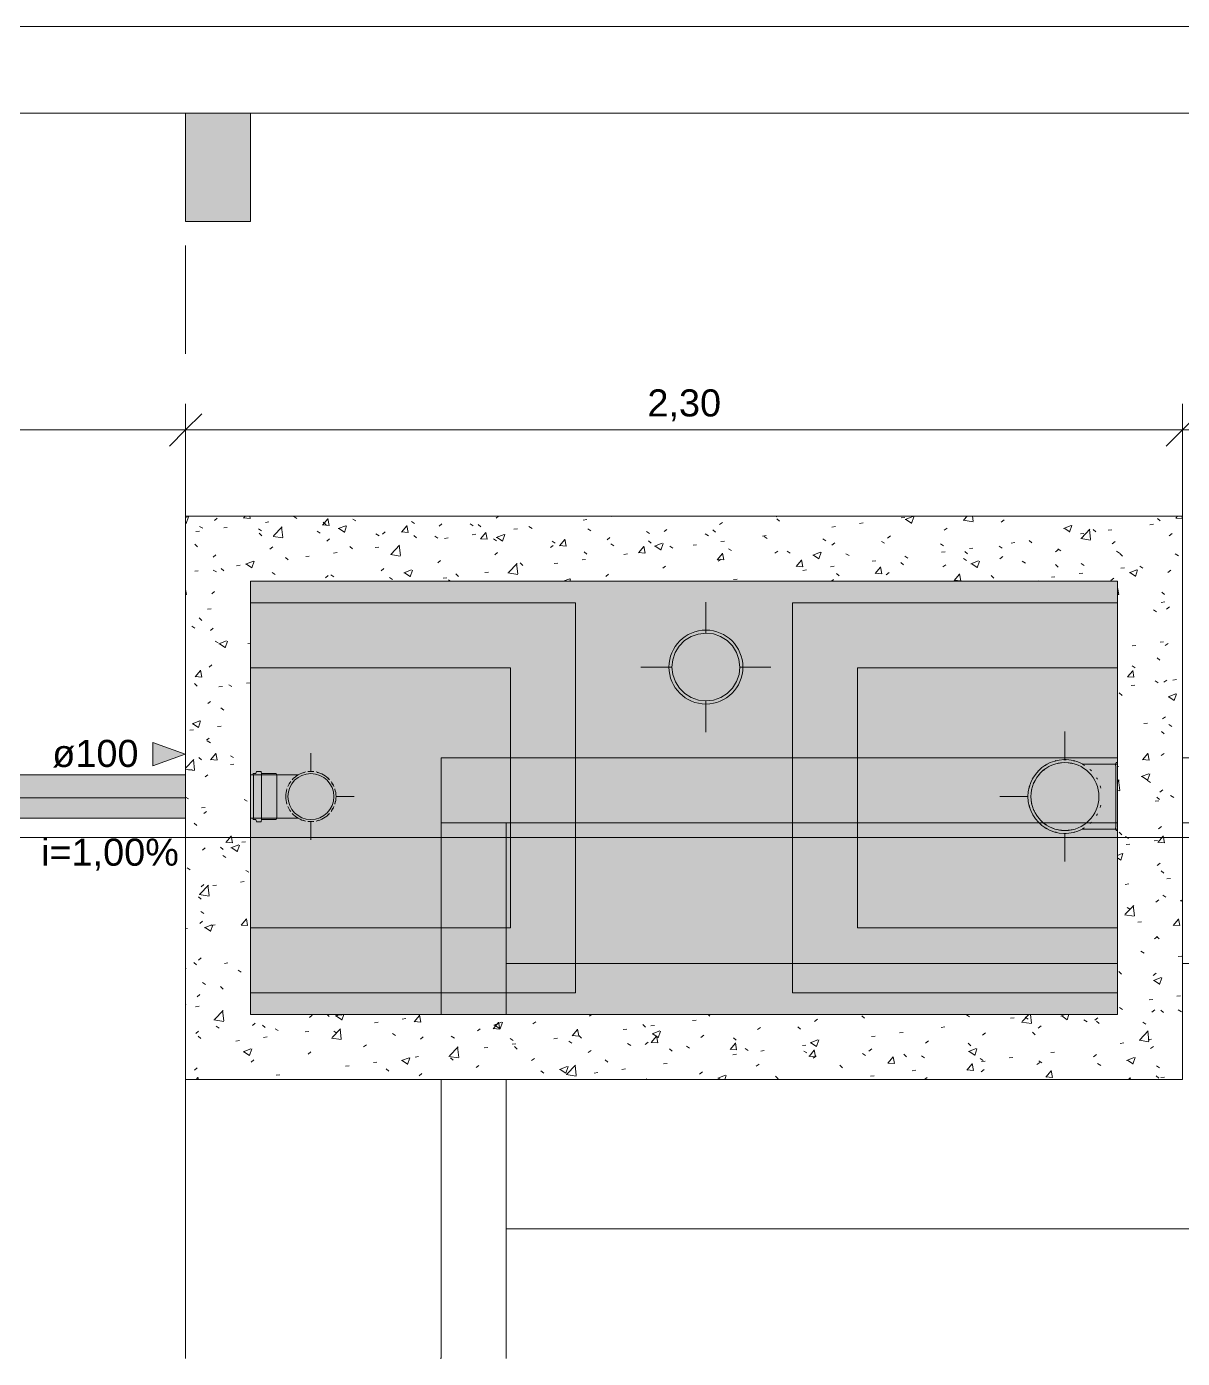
# Model space of a CAD drawing. Header units: metres. Extents: x 42.1 to 94.3, y -3.4 to 61.2.
# Drawn here: x 54.749 to 57.416, y 58.078 to 61.152 of the extents above; entities that cross this region are included whole.
import ezdxf

# ---------------------------------------------------------------- set-up
doc = ezdxf.new("R2010")
doc.units = ezdxf.units.M
doc.linetypes.add('IMPORT-DASHED2 _4_', pattern=[0.375, 0.25, -0.125])
for name, color, linetype, lineweight in [('A-ANNO-DIMS', 7, 'Continuous', 5), ('A-ANNO-DIMS-25', 7, 'Continuous', 5), ('A-DETL', 7, 'Continuous', 5), ('A-DETL-GENF', 7, 'Continuous', 5), ('A-WALL', 7, 'Continuous', 9), ('AL_MOBILIARIO', 7, 'Continuous', 5), ('ARQ-ELEV6', 7, 'Continuous', 5), ('ARQ-PAR', 7, 'Continuous', 5), ('ARQ-PROJ', 7, 'IMPORT-DASHED2 _4_', 5), ('G-ANNO-SYMB', 7, 'Continuous', 5), ('M-PIPE-PATT', 7, 'Continuous', 5), ('P-PIPE', 7, 'Continuous', 5), ('P-PIPE-CNTR', 7, 'Continuous', 5), ('P-PIPE-IDEN', 7, 'Continuous', 5)]:
    doc.layers.add(name, color=color, linetype=linetype, lineweight=lineweight)
doc.layers.add('A-FLOR', color=7, linetype='Continuous', lineweight=9, true_color=0x007f00)
doc.layers.add('ARQ_1100_BASE_TÉRREO_GARAGEM_dwg', color=7, linetype='Continuous', lineweight=5, true_color=0x767676)
doc.styles.add('Arial', font='arial.ttf', dxfattribs={"height": 0.0625})
doc.dimstyles.new('Diagonal_-_2_5_mm_Arial_-_Preto', dxfattribs={"dimscale": 0.3048, "dimtxt": 0.063766, "dimasz": 0.246063, "dimexe": 0.19685, "dimexo": 0.123031, "dimgap": 0.04101, "dimtad": 1, "dimrnd": 0.01, "dimzin": 0, "dimdsep": 46, "dimtxsty": 'Arial', "dimblk1": 'OBLIQUE', "dimblk2": 'OBLIQUE', "dimsah": 1, "dimcen": 0.09, "dimdle": 0.19685, "dimazin": 0, "dimtfac": 1, "dimtdec": 4, "dimtix": 1, "dimtmove": 0, "dimatfit": 3, "dimfxl": 1, "dimtvp": 1, "dimtolj": 1, "dimtzin": 0, "dimarcsym": 2})

# ---------------------------------------------------------------- blocks, each defined once
blk = doc.blocks.new('Cap - Serie Normal - Esgoto - MEP - Tigre - Standard-3964077-TÉRREO F_S 2')
at = {"layer": 'P-PIPE', "true_color": 0xe06060}
h = blk.add_hatch(color=13, dxfattribs=at)
h.paths.add_polyline_path([(56.3164, 59.5886), (56.3384, 59.5915), (56.359, 59.6), (56.3767, 59.6136), (56.3902, 59.6312), (56.3987, 59.6518), (56.4016, 59.6738), (56.3987, 59.6959), (56.3902, 59.7165), (56.376, 59.7346), (56.359, 59.7477), (56.3384, 59.7562), (56.3164, 59.7591), (56.2943, 59.7562), (56.2738, 59.7477), (56.2561, 59.7341), (56.2426, 59.7165), (56.234, 59.6959), (56.2311, 59.6738), (56.234, 59.6518), (56.2426, 59.6312), (56.2568, 59.613), (56.2747, 59.5996), (56.2946, 59.5915), (56.309, 59.5895)])
h.paths.add_polyline_path([(56.3164, 59.5956), (56.301, 59.5974), (56.2961, 59.5982), (56.2773, 59.6061), (56.2608, 59.6188), (56.2486, 59.6347), (56.2422, 59.6497), (56.2407, 59.6544), (56.239, 59.6666), (56.2381, 59.6738), (56.2405, 59.6924), (56.2408, 59.6941), (56.2439, 59.7022), (56.2486, 59.713), (56.2548, 59.7212), (56.2629, 59.7306), (56.2782, 59.742), (56.297, 59.7495), (56.3164, 59.7521), (56.3317, 59.7503), (56.3366, 59.7494), (56.3555, 59.7416), (56.372, 59.7288), (56.3841, 59.713), (56.3907, 59.6977), (56.3921, 59.6932), (56.3937, 59.6821), (56.3946, 59.6738), (56.3922, 59.6553), (56.392, 59.6536), (56.3888, 59.6455), (56.3841, 59.6347), (56.3779, 59.6264), (56.3713, 59.6182), (56.3545, 59.6057), (56.3358, 59.5981), (56.3168, 59.5956)])
for points in [[(56.3946, 59.6738), (56.3922, 59.6924), (56.392, 59.6941), (56.3899, 59.6996), (56.3841, 59.713), (56.3787, 59.7202), (56.3717, 59.7292), (56.3547, 59.742), (56.3451, 59.7462), (56.3366, 59.7494), (56.3281, 59.7509), (56.3164, 59.7521), (56.3113, 59.7517), (56.2946, 59.7488), (56.2858, 59.7453), (56.2809, 59.7431), (56.2769, 59.7413), (56.261, 59.7292), (56.2486, 59.713), (56.2424, 59.6986), (56.2408, 59.6941), (56.2396, 59.6866), (56.2381, 59.6738), (56.2414, 59.6738), (56.2428, 59.6885), (56.2471, 59.7025), (56.254, 59.7155), (56.2633, 59.7269), (56.2747, 59.7362), (56.2877, 59.7431), (56.3017, 59.7474), (56.3164, 59.7488), (56.331, 59.7474), (56.3451, 59.7431), (56.358, 59.7362), (56.3694, 59.7269), (56.3787, 59.7155), (56.3857, 59.7025), (56.3899, 59.6885), (56.3914, 59.6738), (56.3937, 59.6738)], [(56.3914, 59.6738), (56.3899, 59.6885), (56.3854, 59.7031), (56.3787, 59.7155), (56.3692, 59.727), (56.358, 59.7362), (56.3451, 59.7431), (56.3304, 59.7474), (56.3164, 59.7488), (56.3017, 59.7474), (56.2877, 59.7431), (56.2747, 59.7362), (56.2633, 59.7269), (56.254, 59.7155), (56.2471, 59.7025), (56.2428, 59.6885), (56.2414, 59.6738), (56.3692, 59.6738)], [(56.3164, 59.5956), (56.3215, 59.596), (56.3381, 59.5988), (56.3451, 59.6015), (56.3518, 59.6045), (56.3559, 59.6063), (56.3718, 59.6187), (56.3841, 59.6347), (56.3904, 59.6491), (56.392, 59.6536), (56.3932, 59.661), (56.3946, 59.6738), (56.3914, 59.6738), (56.3899, 59.6592), (56.3857, 59.6451), (56.3787, 59.6322), (56.3692, 59.6207), (56.358, 59.6115), (56.3451, 59.6045), (56.3304, 59.6002), (56.3164, 59.5988), (56.3017, 59.6003), (56.2877, 59.6045), (56.2747, 59.6115), (56.2633, 59.6208), (56.254, 59.6322), (56.2471, 59.6451), (56.2428, 59.6592), (56.2414, 59.6738), (56.2381, 59.6738), (56.2405, 59.6553), (56.2408, 59.6536), (56.2428, 59.648), (56.2486, 59.6347), (56.254, 59.6274), (56.261, 59.6185), (56.278, 59.6057), (56.2877, 59.6015), (56.2961, 59.5982), (56.3046, 59.5968)], [(56.3164, 59.5988), (56.331, 59.6003), (56.3451, 59.6045), (56.358, 59.6115), (56.3694, 59.6208), (56.3787, 59.6322), (56.3857, 59.6451), (56.3899, 59.6592), (56.3914, 59.6738), (56.2414, 59.6738), (56.2428, 59.6592), (56.2471, 59.6451), (56.254, 59.6322), (56.2633, 59.6208), (56.2747, 59.6115), (56.2877, 59.6045), (56.3017, 59.6003)]]:
    blk.add_hatch(color=13, dxfattribs=at).paths.add_polyline_path(points)
at = {"layer": 'P-PIPE', "flags": 128}
for points in [[(56.3946, 59.6738), (56.3927, 59.6913), (56.3869, 59.7078), (56.3775, 59.7227), (56.3651, 59.7351), (56.3502, 59.7444), (56.3336, 59.7502), (56.3161, 59.7521), (56.2987, 59.7501), (56.2822, 59.7442), (56.2673, 59.7348), (56.255, 59.7223), (56.2457, 59.7074), (56.24, 59.6908), (56.2381, 59.6738)], [(56.2381, 59.6738), (56.2401, 59.6564), (56.2459, 59.6398), (56.2553, 59.625), (56.2677, 59.6126), (56.2826, 59.6033), (56.2992, 59.5975), (56.3166, 59.5956), (56.3341, 59.5976), (56.3506, 59.6035), (56.3654, 59.6129), (56.3778, 59.6253), (56.3871, 59.6402), (56.3928, 59.6568), (56.3946, 59.6738)]]:
    blk.add_lwpolyline(points, dxfattribs=at)
at = {"layer": 'P-PIPE'}
for start, end in [(360, 180), (180, 360)]:
    blk.add_arc((56.3164, 59.6738), 0.0853, start, end, dxfattribs=at)
blk = doc.blocks.new('Luva Simples para Conexão - Serie Normal - Esgoto - MEP - Tigre - Standard-V15-TÉRREO F_S 2')
at = {"layer": 'P-PIPE', "true_color": 0xf5ebeb}
h = blk.add_hatch(color=7, dxfattribs=at)
h.paths.add_polyline_path([(55.3983, 59.3228), (55.3987, 59.3228), (55.3983, 59.3228)])
h.paths.add_polyline_path([(55.4109, 59.3228), (55.4113, 59.3228), (55.4109, 59.3228)])
h.paths.add_polyline_path([(55.444, 59.3398), (55.4449, 59.341), (55.4449, 59.341)])
h.paths.add_polyline_path([(55.453, 59.3542), (55.4532, 59.3546), (55.4531, 59.3543)])
h.paths.add_polyline_path([(55.4549, 59.3913), (55.4546, 59.3922), (55.4546, 59.3921)])
h.paths.add_polyline_path([(55.4469, 59.4064), (55.4454, 59.4085), (55.446, 59.4077)])
h.paths.add_polyline_path([(55.4157, 59.4266), (55.4155, 59.4267), (55.414, 59.4268)])
at = {"layer": 'P-PIPE'}
for radius, start, end in [(0.0574, 104.4824, 107.5764), (0.0575, 87.4635, 92.5401), (0.0575, 72.4132, 75.5224), (0.0575, 44.4808, 47.5799), (0.0574, 27.4623, 32.5389), (0.0574, 12.4166, 15.5208), (0.0574, 327.4611, 332.5377), (0.0574, 344.4792, 347.5834), (0.0575, 252.4236, 255.5176), (0.0574, 267.4599, 272.5365), (0.0575, 284.4776, 287.5868), (0.0574, 312.4201, 315.5192)]:
    blk.add_arc((55.4048, 59.375), radius, start, end, dxfattribs=at)
blk = doc.blocks.new('Luva Simples para Conexão - Serie Normal - Esgoto - MEP - Tigre - Standard-3963417-TÉRREO F_S 2')
at = {"layer": 'P-PIPE', "true_color": 0xf5ebeb}
h = blk.add_hatch(color=7, dxfattribs=at)
h.paths.add_polyline_path([(57.0596, 59.375), (57.0598, 59.375), (57.0613, 59.3907), (57.0656, 59.4058), (57.0726, 59.4199), (57.0821, 59.4324), (57.0945, 59.4434), (57.1073, 59.4513), (57.1218, 59.4568), (57.1373, 59.4597), (57.153, 59.4596), (57.1684, 59.4567), (57.1839, 59.4504), (57.1827, 59.4514), (57.1681, 59.457), (57.1527, 59.4599), (57.1356, 59.4597), (57.1209, 59.4568), (57.1064, 59.4511), (57.0932, 59.4428), (57.0817, 59.4323), (57.0723, 59.4198), (57.0651, 59.4051), (57.061, 59.3904), (57.0598, 59.3777)])
h.paths.add_polyline_path([(57.0663, 59.375), (57.0687, 59.3933), (57.0678, 59.3903), (57.0664, 59.3756)])
h.paths.add_polyline_path([(57.0703, 59.3985), (57.0713, 59.4009), (57.0728, 59.4054), (57.0723, 59.405)])
h.paths.add_polyline_path([(57.0781, 59.4159), (57.0873, 59.4281), (57.0795, 59.4186)])
h.paths.add_polyline_path([(57.0893, 59.4305), (57.1039, 59.4418), (57.1008, 59.44), (57.0895, 59.4307)])
h.paths.add_polyline_path([(57.1087, 59.4443), (57.1118, 59.4457), (57.1156, 59.4476), (57.1146, 59.4475), (57.1111, 59.4456)])
h.paths.add_polyline_path([(57.1631, 59.4511), (57.1598, 59.4521), (57.1601, 59.4518), (57.1616, 59.4513)])
h.paths.add_polyline_path([(57.1266, 59.4511), (57.137, 59.4528), (57.1293, 59.452)])
h = blk.add_hatch(color=7, dxfattribs=at)
h.paths.add_polyline_path([(57.1527, 59.2902), (57.1688, 59.2933), (57.1841, 59.2995), (57.1825, 59.2989), (57.1679, 59.2932), (57.1524, 59.2904), (57.1367, 59.2905), (57.1212, 59.2934), (57.1057, 59.2997), (57.0933, 59.3075), (57.0817, 59.3181), (57.0723, 59.3308), (57.0654, 59.345), (57.0612, 59.3599), (57.0614, 59.3581), (57.0656, 59.3438), (57.0726, 59.3299), (57.082, 59.3174), (57.0939, 59.3067), (57.1073, 59.2985), (57.1216, 59.293), (57.1384, 59.2902), (57.1527, 59.2902)])
h.paths.add_polyline_path([(57.1448, 59.2965), (57.1604, 59.2981), (57.1601, 59.2983), (57.1448, 59.2965)])
h.paths.add_polyline_path([(57.1448, 59.2965), (57.1266, 59.2989), (57.1298, 59.298), (57.1446, 59.2966)])
h.paths.add_polyline_path([(57.1213, 59.3005), (57.1182, 59.3017), (57.1148, 59.3028), (57.1151, 59.3024), (57.1188, 59.3013)])
h.paths.add_polyline_path([(57.1039, 59.3083), (57.0936, 59.316), (57.1015, 59.3096)])
h.paths.add_polyline_path([(57.0893, 59.3195), (57.0781, 59.3342), (57.0799, 59.331), (57.0892, 59.3196)])
h.paths.add_polyline_path([(57.0755, 59.339), (57.0742, 59.342), (57.0723, 59.3459), (57.0726, 59.3445), (57.0743, 59.3413)])
h.paths.add_polyline_path([(57.0687, 59.3568), (57.0666, 59.3725), (57.068, 59.3592)])
at = {"layer": 'P-PIPE'}
for radius, start, end in [(0.0853, 61.8492, 180), (0.0782, 122.6046, 129.4402), (0.0853, 118.6481, 122.1805), (0.0783, 109.3441, 115.6525), (0.0853, 103.6067, 105.3642), (0.0783, 95.5536, 102.3923), (0.0853, 88.1228, 91.8788), (0.0782, 77.6052, 84.4415), (0.0853, 74.6384, 76.3871), (0.0853, 149.2904, 151.9641), (0.0783, 154.3435, 160.6519), (0.0782, 140.5523, 147.3917), (0.0853, 132.8267, 136.0451), (0.0852, 162.9331, 166.6365), (0.0783, 167.604, 174.4487), (0.0853, 180, 298.1508), (0.0852, 193.3635, 197.0669), (0.0783, 185.5513, 192.396), (0.0782, 199.3481, 205.6565), (0.0852, 208.0359, 210.7096), (0.0782, 212.6083, 219.4477), (0.0852, 223.9549, 227.1733), (0.0782, 230.5598, 237.3954), (0.0852, 237.8195, 241.3519), (0.0782, 244.3475, 250.6559), (0.0852, 254.6358, 256.3933), (0.0782, 257.6077, 264.4464), (0.0852, 268.1212, 271.8772), (0.0783, 275.5585, 282.3948), (0.0852, 283.6129, 285.3616)]:
    blk.add_arc((57.1448, 59.375), radius, start, end, dxfattribs=at)
blk = doc.blocks.new('ARQ_1100_BASE_TÉRREO_GARAGEM_dwg_cam_p-4197734-TÉRREO F_S 2')
at = {"layer": 'AL_MOBILIARIO', "color": 253, "true_color": 0xaaaaaa}
for p, q in [((13.104, -24.8088), (13.104, -25.9011)), ((13.104, -24.9803), (14.5169, -24.9803)), ((13.4748, -25.9011), (13.4748, -24.9803)), ((14.1751, -27.6853), (14.1751, -24.9803)), ((13.104, -26.0726), (13.104, -27.8567)), ((13.4748, -27.6853), (13.4748, -26.0726)), ((13.6098, -27.6853), (13.104, -27.6853)), ((14.5169, -27.6853), (13.7813, -27.6853)), ((13.7813, -27.8567), (14.5169, -27.8567))]:
    blk.add_line(p, q, dxfattribs=at)
at = {"layer": 'AL_MOBILIARIO', "color": 253, "true_color": 0xaaaaaa, "flags": 128}
for points in [[(14.5169, -24.8088), (12.9326, -24.8088), (12.9326, -25.9011)], [(12.9326, -26.0726), (12.9326, -27.8567), (13.6098, -27.8567)]]:
    blk.add_lwpolyline(points, dxfattribs=at)
at = {"layer": 'AL_MOBILIARIO', "color": 253, "true_color": 0xaaaaaa}
for centre, start, end in [((14.774, -24.8895), 162.2772, 162.6165), ((14.774, -27.776), 197.3835, 197.7228)]:
    blk.add_arc(centre, 0.27, start, end, dxfattribs=at)
blk = doc.blocks.new('ARQ_1100_BASE_TÉRREO_GARAGEM_dwg-4178582-TÉRREO F_S 2')
at = {"lineweight": 5, "true_color": 0xe2e2e2}
blk.add_hatch(color=254, dxfattribs=at).paths.add_polyline_path([(55.2658, 60.7018), (55.2658, 60.9518), (55.1158, 60.9518), (55.1158, 60.7018)])
at = {"layer": 'ARQ-ELEV6', "color": 253, "true_color": 0xaaaaaa}
blk.add_line((55.1158, 58.0784), (55.1158, 58.7218), dxfattribs=at)
at = {"layer": 'ARQ-PAR', "color": 253, "true_color": 0xaaaaaa}
blk.add_line((54.368, 59.3718), (55.1158, 59.3718), dxfattribs=at)
at = {"layer": 'ARQ-PAR', "color": 253, "true_color": 0xaaaaaa, "flags": 128}
for points in [[(52.9158, 59.3718), (52.9158, 61.1518), (61.9946, 61.1518)], [(53.1158, 58.0784), (53.1158, 60.9518), (61.9946, 60.9518)]]:
    blk.add_lwpolyline(points, dxfattribs=at)
blk.add_lwpolyline([(55.1158, 60.9518), (55.2658, 60.9518), (55.2658, 60.7018), (55.1158, 60.7018)], close=True, dxfattribs=at)
at = {"layer": 'ARQ-PROJ', "color": 253, "true_color": 0xaaaaaa}
for p, q in [((55.1158, 60.9518), (61.9946, 60.9518)), ((55.1158, 60.0218), (55.1158, 60.9518)), ((55.1158, 58.0784), (55.1158, 58.7218))]:
    blk.add_line(p, q, dxfattribs=at)
at = {"xscale": 0.8746343466423241, "yscale": 0.8746343466423241, "zscale": 0.8746343466423241, "rotation": 270}
blk.add_blockref('ARQ_1100_BASE_TÉRREO_GARAGEM_dwg_cam_p-4197734-TÉRREO F_S 2', (80.0698, 70.7754), dxfattribs=at)
blk = doc.blocks.new('Anotacao_Tuboseta - Fluxo 1-2612753-TÉRREO F_S 2')
at = {"layer": 'P-PIPE-IDEN'}
blk.add_hatch(color=256, dxfattribs=at).paths.add_polyline_path([(0, -0.00108), (0, 0.00108), (0.00297, 0)])
for p, q in [((0.00297, 0), (0, 0.00108)), ((0, 0.00108), (0, -0.00108)), ((0, -0.00108), (0.00297, 0))]:
    blk.add_line(p, q, dxfattribs=at)
blk = doc.blocks.new('DIMBLOCK2-TÉRREO F_S 2')
at = {"layer": 'A-ANNO-DIMS-25'}
for p, q in [((55.1158, 60.2211), (55.1158, 60.2811)), ((53.0558, 60.2211), (55.1158, 60.2211)), ((53.1158, 60.2211), (53.1158, 60.2366)), ((53.1158, 60.2211), (53.1158, 60.1611)), ((55.1158, 60.2211), (55.1158, 60.0593))]:
    blk.add_line(p, q, dxfattribs=at)
at = {"layer": 'A-ANNO-DIMS-25', "lineweight": 20}
for p, q in [((53.1158, 60.2211), (53.1533, 60.2586)), ((55.1158, 60.2211), (55.1533, 60.2586)), ((53.1158, 60.2211), (53.0783, 60.1836)), ((55.1158, 60.2211), (55.0783, 60.1836))]:
    blk.add_line(p, q, dxfattribs=at)
at = {"layer": 'A-ANNO-DIMS-25', "color": 0, "insert": (54.0314, 60.3147), "char_height": 0.0625, "width": 0.202482, "attachment_point": 1, "line_spacing_factor": 0.941778, "style": 'Arial'}
blk.add_mtext('2,00', dxfattribs=at)
blk = doc.blocks.new('_Oblique')
at = {"color": 0, "linetype": 'ByBlock', "lineweight": -2}
blk.add_line((-0.5, -0.5), (0.5, 0.5), dxfattribs=at)
blk = doc.blocks.new('DIMBLOCK3-TÉRREO F_S 2')
at = {"layer": 'A-ANNO-DIMS-25'}
for p, q in [((55.1158, 60.2211), (55.1158, 60.2811)), ((57.4158, 60.2211), (57.4158, 60.2811)), ((55.1158, 60.2211), (57.4158, 60.2211)), ((55.1158, 60.2211), (55.1158, 60.0593)), ((57.4158, 60.2211), (57.4158, 59.8593))]:
    blk.add_line(p, q, dxfattribs=at)
at = {"layer": 'A-ANNO-DIMS-25', "lineweight": 20}
for p, q in [((55.1158, 60.2211), (55.1533, 60.2586)), ((57.4158, 60.2211), (57.4533, 60.2586)), ((55.1158, 60.2211), (55.0783, 60.1836)), ((57.4158, 60.2211), (57.3783, 60.1836))]:
    blk.add_line(p, q, dxfattribs=at)
at = {"layer": 'A-ANNO-DIMS-25', "color": 0, "insert": (56.1814, 60.3147), "char_height": 0.0625, "width": 0.202482, "attachment_point": 1, "line_spacing_factor": 0.941778, "style": 'Arial'}
blk.add_mtext('2,30', dxfattribs=at)
blk = doc.blocks.new('DIMBLOCK4-TÉRREO F_S 2')
at = {"layer": 'A-ANNO-DIMS-25'}
for p, q in [((57.4158, 60.2211), (57.4158, 60.2811)), ((60.4158, 60.2211), (60.4158, 60.2811)), ((57.4158, 60.2211), (60.4158, 60.2211)), ((57.4158, 60.2211), (57.4158, 59.8593)), ((60.4158, 60.2211), (60.4158, 59.4125))]:
    blk.add_line(p, q, dxfattribs=at)
at = {"layer": 'A-ANNO-DIMS-25', "lineweight": 20}
for p, q in [((57.4158, 60.2211), (57.4533, 60.2586)), ((60.4158, 60.2211), (60.4533, 60.2586)), ((57.4158, 60.2211), (57.3783, 60.1836)), ((60.4158, 60.2211), (60.3783, 60.1836))]:
    blk.add_line(p, q, dxfattribs=at)
at = {"layer": 'A-ANNO-DIMS-25', "color": 0, "insert": (58.8314, 60.3147), "char_height": 0.0625, "width": 0.202482, "attachment_point": 1, "line_spacing_factor": 0.941778, "style": 'Arial'}
blk.add_mtext('3,00', dxfattribs=at)

msp = doc.modelspace()

# ---------------------------------------------------------------- hatches: boundary and pattern name
at = {"layer": 'A-DETL-GENF', "true_color": 0xc0c0c0}
h = msp.add_hatch(dxfattribs=at)
h.set_pattern_fill('FP_3', color=9, style=0, pattern_type=2)
h.set_pattern_definition([(50, (0, 0), (0.18218954, -0.01593795), [0.01905, -0.20955]), (355, (0, 0), (-0.03524225, 0.1910586), [0.01524, -0.16764]), (100.451, (0.01518, -0.00133), (0.14694196, 0.17511964), [0.01619, -0.17809]), (46.184, (0, 0.0508), (0.2710768, -0.04204544), [0.02858, -0.31433]), (96.636, (0.0226, 0.0473), (0.2374069, 0.24743276), [0.02429, -0.26714]), (351.184, (0, 0.0508), (0.2374061, 0.2474279), [0.02286, -0.25146]), (21, (0.0254, 0.0381), (0.1516197, -0.10226689), [0.01905, -0.20955]), (326, (0.0254, 0.0381), (0.06180348, 0.1841894), [0.01524, -0.16764]), (71.451, (0.03803, 0.02958), (0.213418, 0.0819242), [0.01619, -0.17809]), (37.5, (0, 0), (0.003086367, 0.084551054), [0.00838, -0.15723, 0.00838, -0.1618, -0.16828]), (37.5, (0, 0), (0.003086367, 0.084551054), [-0.33579, 0.00838, -0.15989]), (7.5, (0, 0), (0.06681573, 0.10017824), [0.00838, -0.08865, 0.00838, -0.15342, -0.06414]), (7.5, (0, 0), (0.06681573, 0.10017824), [-0.25883, 0.00838, -0.05575]), (327.5, (-0.05664, 0), (0.135586577, -0.005727607), [0.00838, -0.05512, 0.00838, -0.18974, -0.26289]), (327.5, (-0.05664, 0), (0.135586577, -0.005727607), [-0.26162, 0.00838, -0.25451]), (317.5, (-0.08204, 0), (0.14812526, 0.02542873), [0.00838, -0.07417, 0.00838, -0.12319, -0.18669]), (317.5, (-0.08204, 0), (0.14812526, 0.02542873), [-0.21412, 0.00838, -0.17831])])
h.paths.add_polyline_path([(57.4158, 58.7218), (57.4158, 60.0218), (55.1158, 60.0218), (55.1158, 58.7218), (57.0288, 58.7218)])
h.paths.add_polyline_path([(55.2658, 58.8718), (55.2658, 59.8718), (57.2658, 59.8718), (57.2658, 58.8718), (55.7873, 58.8718)])
at = {"layer": 'A-FLOR', "true_color": 0x464646}
h = msp.add_hatch(color=49, dxfattribs=at)
h.paths.add_polyline_path([(56.5158, 58.8718), (57.2658, 58.8718), (57.2658, 58.9218), (56.5158, 58.9218), (56.5158, 59.8218), (57.2658, 59.8218), (57.2658, 59.8718), (55.2658, 59.8718), (55.2658, 59.8218), (56.0158, 59.8218), (56.0158, 58.9218), (55.2658, 58.9218), (55.2658, 58.8718), (56.4658, 58.8718)])
h.paths.add_polyline_path([(56.3164, 59.5886), (56.2943, 59.5915), (56.2738, 59.6), (56.2561, 59.6136), (56.2426, 59.6312), (56.234, 59.6518), (56.2311, 59.6738), (56.234, 59.6959), (56.2428, 59.7168), (56.2568, 59.7346), (56.2738, 59.7477), (56.2943, 59.7562), (56.3164, 59.7591), (56.3384, 59.7562), (56.359, 59.7477), (56.3767, 59.7341), (56.3902, 59.7165), (56.3987, 59.6959), (56.4016, 59.6738), (56.3987, 59.6518), (56.3902, 59.6312), (56.376, 59.613), (56.358, 59.5996), (56.3384, 59.5915), (56.3251, 59.5897)])
h = msp.add_hatch(color=49, dxfattribs=at)
h.paths.add_polyline_path([(56.0158, 58.9218), (56.0158, 59.8218), (55.2658, 59.8218), (55.2658, 59.425), (55.2717, 59.425), (55.272, 59.428), (55.2778, 59.4273), (55.2795, 59.4322), (55.2903, 59.433), (55.2906, 59.428), (55.3249, 59.427), (55.3264, 59.425), (55.3758, 59.4253), (55.3947, 59.4322), (55.4151, 59.4321), (55.4343, 59.4248), (55.4494, 59.412), (55.4593, 59.3947), (55.4627, 59.3744), (55.4593, 59.3552), (55.4488, 59.3374), (55.4335, 59.3247), (55.4148, 59.3179), (55.3947, 59.3179), (55.3755, 59.325), (55.326, 59.3249), (55.3248, 59.3228), (55.2906, 59.322), (55.2903, 59.317), (55.2792, 59.3179), (55.2778, 59.3228), (55.2719, 59.322), (55.2716, 59.325), (55.2658, 59.325), (55.2658, 58.9218), (55.7873, 58.9218)])
h.paths.add_polyline_path([(55.3956, 59.3228), (55.3974, 59.323), (55.3947, 59.3232), (55.3956, 59.3228)])
h.paths.add_polyline_path([(55.4113, 59.3228), (55.414, 59.3228), (55.4143, 59.3232), (55.4113, 59.3228)])
h.paths.add_polyline_path([(55.4441, 59.3399), (55.4454, 59.341), (55.4454, 59.3416), (55.4449, 59.3409)])
h.paths.add_polyline_path([(55.4532, 59.3546), (55.4546, 59.3572), (55.4546, 59.3578), (55.4535, 59.3552)])
h.paths.add_polyline_path([(55.4549, 59.3916), (55.4542, 59.3938), (55.4538, 59.3942), (55.4548, 59.3918)])
h.paths.add_polyline_path([(55.4467, 59.4068), (55.4453, 59.4091), (55.4449, 59.4091), (55.446, 59.4077)])
h.paths.add_polyline_path([(55.4155, 59.4267), (55.4134, 59.4272), (55.4129, 59.427), (55.4149, 59.4268)])
h.paths.add_polyline_path([(55.394, 59.4267), (55.3983, 59.4272), (55.3956, 59.4272), (55.3947, 59.4269)])
h = msp.add_hatch(color=49, dxfattribs=at)
h.paths.add_polyline_path([(57.2658, 58.9218), (57.2658, 59.2969), (57.2629, 59.2972), (57.2613, 59.3), (57.1849, 59.3), (57.1827, 59.2987), (57.1681, 59.293), (57.1527, 59.2902), (57.1356, 59.2904), (57.1202, 59.2935), (57.1056, 59.2995), (57.0924, 59.3079), (57.0817, 59.3178), (57.0716, 59.3316), (57.0651, 59.345), (57.061, 59.3598), (57.0596, 59.375), (57.0614, 59.392), (57.0656, 59.4063), (57.0726, 59.4202), (57.0821, 59.4327), (57.0939, 59.4433), (57.1073, 59.4515), (57.1228, 59.4573), (57.137, 59.4599), (57.154, 59.4597), (57.1694, 59.4565), (57.1839, 59.4507), (57.1849, 59.45), (57.2616, 59.45), (57.2633, 59.4532), (57.2658, 59.4532), (57.2658, 59.8218), (56.5158, 59.8218), (56.5158, 58.9218), (57.0288, 58.9218)])
h.paths.add_polyline_path([(57.1524, 59.2975), (57.1601, 59.2983), (57.1601, 59.2985), (57.1527, 59.2976)])
h.paths.add_polyline_path([(57.119, 59.3015), (57.1118, 59.3044), (57.1156, 59.3025), (57.1182, 59.3017)])
h.paths.add_polyline_path([(57.0746, 59.3413), (57.0713, 59.3492), (57.073, 59.3442), (57.0742, 59.342)])
h.paths.add_polyline_path([(57.0713, 59.4009), (57.074, 59.4077), (57.0723, 59.4042)])
h.paths.add_polyline_path([(57.1111, 59.4453), (57.119, 59.4486), (57.1148, 59.4473), (57.1118, 59.4457)])
h.paths.add_polyline_path([(57.1616, 59.4513), (57.1601, 59.4518), (57.1607, 59.4514)])
at = {"layer": 'A-WALL', "true_color": 0x7f7f7f}
for points in [[(55.8658, 59.6718), (55.8658, 59.8218), (55.2658, 59.8218), (55.2658, 59.6718), (55.7873, 59.6718)], [(56.0158, 58.9218), (56.0158, 59.8218), (55.8658, 59.8218), (55.8658, 58.9218)], [(57.2658, 59.6718), (57.2658, 59.8218), (56.5158, 59.8218), (56.5158, 59.6718), (57.0658, 59.6718)], [(56.6658, 58.9218), (56.6658, 59.6718), (56.5158, 59.6718), (56.5158, 58.9218)], [(55.8658, 58.9218), (55.8658, 59.0718), (55.2658, 59.0718), (55.2658, 58.9218), (55.7873, 58.9218)], [(57.2658, 58.9218), (57.2658, 59.0718), (56.6658, 59.0718), (56.6658, 58.9218), (57.0288, 58.9218)]]:
    msp.add_hatch(color=8, dxfattribs=at).paths.add_polyline_path(points)
at = {"layer": 'M-PIPE-PATT', "true_color": 0x713800}
for points in [[(57.1448, 59.3), (57.1642, 59.3026), (57.1823, 59.3101), (57.1979, 59.322), (57.2098, 59.3375), (57.2173, 59.3556), (57.2198, 59.375), (57.2173, 59.3944), (57.2098, 59.4125), (57.1979, 59.4281), (57.1823, 59.44), (57.1642, 59.4475), (57.1448, 59.45), (57.1254, 59.4475), (57.1073, 59.44), (57.0918, 59.4281), (57.0799, 59.4125), (57.0724, 59.3944), (57.0698, 59.375), (57.0724, 59.3556), (57.0799, 59.3375), (57.0918, 59.322), (57.1073, 59.3101), (57.1254, 59.3026)], [(55.4048, 59.325), (55.4177, 59.3267), (55.4298, 59.3317), (55.4401, 59.3397), (55.4481, 59.35), (55.4531, 59.3621), (55.4548, 59.375), (55.4531, 59.388), (55.4481, 59.4), (55.4401, 59.4104), (55.4298, 59.4183), (55.4177, 59.4233), (55.4048, 59.425), (55.3918, 59.4233), (55.3798, 59.4183), (55.3694, 59.4104), (55.3615, 59.4), (55.3565, 59.388), (55.3548, 59.375), (55.3565, 59.3621), (55.3615, 59.35), (55.3694, 59.3397), (55.3798, 59.3317), (55.3918, 59.3267), (55.3993, 59.3258)]]:
    msp.add_hatch(color=36, dxfattribs=at).paths.add_polyline_path(points)
at = {"layer": 'P-PIPE', "true_color": 0xe06060}
for points in [[(57.0663, 59.375), (57.0678, 59.3904), (57.0689, 59.3944), (57.069, 59.3954), (57.0703, 59.3985), (57.0724, 59.4052), (57.0761, 59.4125), (57.0768, 59.4143), (57.0781, 59.4159), (57.0799, 59.419), (57.0893, 59.4305), (57.1012, 59.4403), (57.1039, 59.4418), (57.1064, 59.4433), (57.1111, 59.4456), (57.1148, 59.4476), (57.1225, 59.45), (57.1254, 59.451), (57.1266, 59.4511), (57.1295, 59.452), (57.1452, 59.4535), (57.1601, 59.452), (57.1642, 59.451), (57.1651, 59.4509), (57.1683, 59.4496), (57.175, 59.4475), (57.1823, 59.4437), (57.1841, 59.443), (57.1857, 59.4418), (57.1888, 59.44), (57.2003, 59.4305), (57.2101, 59.4186), (57.2116, 59.4159), (57.2128, 59.4143), (57.2154, 59.4087), (57.2174, 59.4051), (57.2198, 59.3973), (57.2208, 59.3944), (57.2209, 59.3933), (57.2218, 59.3903), (57.2233, 59.375), (57.2298, 59.375), (57.2284, 59.3906), (57.2241, 59.4057), (57.2171, 59.4198), (57.2076, 59.4323), (57.1958, 59.443), (57.1827, 59.4511), (57.1681, 59.4568), (57.1527, 59.4597), (57.137, 59.4597), (57.1216, 59.4568), (57.1064, 59.4508), (57.0936, 59.4429), (57.082, 59.4323), (57.0724, 59.4194), (57.0656, 59.4057), (57.0613, 59.3907), (57.0598, 59.375)], [(57.1448, 59.3), (57.1448, 59.3), (57.1245, 59.303), (57.1073, 59.3101), (57.0918, 59.322), (57.0796, 59.3383), (57.0723, 59.3563), (57.0698, 59.3751), (57.0728, 59.3954), (57.0799, 59.4126), (57.0918, 59.4281), (57.1081, 59.4403), (57.126, 59.4476), (57.1245, 59.4471), (57.1073, 59.44), (57.0918, 59.4281), (57.0796, 59.4118), (57.0723, 59.3938), (57.0698, 59.375), (57.0726, 59.3552), (57.0799, 59.3375), (57.0918, 59.322), (57.1081, 59.3098), (57.126, 59.3025), (57.1295, 59.3021)], [(57.1448, 59.3), (57.1448, 59.3), (57.1245, 59.303), (57.1073, 59.3101), (57.0918, 59.322), (57.0796, 59.3383), (57.0723, 59.3563), (57.0698, 59.375), (57.0728, 59.3954), (57.0799, 59.4125), (57.0918, 59.4281), (57.1081, 59.4403), (57.126, 59.4476), (57.1245, 59.4471), (57.1073, 59.44), (57.0918, 59.4281), (57.0796, 59.4118), (57.0723, 59.3938), (57.0698, 59.375), (57.0728, 59.3547), (57.0799, 59.3375), (57.0918, 59.322), (57.1081, 59.3098), (57.126, 59.3025), (57.1418, 59.3004)], [(57.2623, 59.375), (57.2639, 59.375), (57.2636, 59.4377), (57.2631, 59.4532), (57.263, 59.4532), (57.2616, 59.4499), (57.2619, 59.4423), (57.2621, 59.4279), (57.2623, 59.3907)], [(57.2639, 59.375), (57.2658, 59.375), (57.2658, 59.4532), (57.2631, 59.4532), (57.2634, 59.4453), (57.2638, 59.4077), (57.2639, 59.3895)], [(55.2719, 59.322), (55.2721, 59.3291), (55.2724, 59.3655), (55.2722, 59.4139), (55.2719, 59.428), (55.2719, 59.425), (55.2721, 59.4183), (55.2724, 59.3841), (55.2722, 59.3376), (55.2719, 59.325), (55.2717, 59.325), (55.2718, 59.3232)], [(55.2784, 59.375), (55.2781, 59.4219), (55.278, 59.4272), (55.2719, 59.428), (55.2721, 59.4209), (55.2724, 59.3841), (55.2724, 59.375), (55.2784, 59.375)], [(55.2799, 59.375), (55.2795, 59.4287), (55.2792, 59.4322), (55.278, 59.4272), (55.2783, 59.4077), (55.2784, 59.375)], [(55.2799, 59.375), (55.2909, 59.375), (55.2906, 59.4253), (55.2903, 59.433), (55.2794, 59.4322), (55.2798, 59.4123), (55.2799, 59.3949)], [(55.3218, 59.375), (55.3252, 59.375), (55.3249, 59.4241), (55.3248, 59.4272), (55.2906, 59.428), (55.2908, 59.4077), (55.2909, 59.375)], [(55.3266, 59.375), (55.3266, 59.375), (55.3263, 59.4209), (55.3261, 59.425), (55.3248, 59.4272), (55.3251, 59.4077), (55.3252, 59.375)], [(55.3518, 59.375), (55.3536, 59.3888), (55.3548, 59.392), (55.355, 59.3932), (55.3565, 59.3958), (55.3589, 59.4015), (55.3633, 59.4077), (55.3642, 59.4091), (55.3657, 59.4104), (55.3673, 59.4125), (55.3783, 59.4209), (55.3918, 59.4263), (55.3938, 59.4266), (55.3956, 59.4272), (55.3993, 59.4273), (55.4048, 59.428), (55.4109, 59.4272), (55.414, 59.4272), (55.4157, 59.4266), (55.4185, 59.4262), (55.4313, 59.4209), (55.4423, 59.4125), (55.444, 59.4103), (55.4454, 59.4091), (55.4481, 59.4049), (55.4507, 59.4015), (55.4531, 59.3958), (55.4546, 59.3932), (55.4549, 59.3913), (55.456, 59.3888), (55.4578, 59.375), (55.4628, 59.375), (55.4593, 59.3949), (55.449, 59.4125), (55.4338, 59.4253), (55.4148, 59.4322), (55.3947, 59.4322), (55.3758, 59.4253), (55.3603, 59.4123), (55.3503, 59.3949), (55.3468, 59.375)], [(55.2719, 59.322), (55.278, 59.3228), (55.2783, 59.341), (55.2784, 59.375), (55.2724, 59.375), (55.2721, 59.3291), (55.2719, 59.3228)], [(55.2792, 59.3179), (55.2794, 59.3179), (55.2798, 59.3378), (55.2799, 59.375), (55.2784, 59.375), (55.2781, 59.3282), (55.2782, 59.3214), (55.2792, 59.3179)], [(55.2903, 59.317), (55.2906, 59.3232), (55.2907, 59.334), (55.2909, 59.375), (55.2799, 59.375), (55.2795, 59.3214), (55.2794, 59.3179)], [(55.2906, 59.322), (55.3248, 59.3228), (55.3251, 59.341), (55.3252, 59.375), (55.2909, 59.375), (55.2906, 59.3232)], [(55.3248, 59.3228), (55.3262, 59.3255), (55.3264, 59.3317), (55.3266, 59.366), (55.3266, 59.375), (55.3252, 59.375), (55.3248, 59.3255), (55.3248, 59.3232)], [(55.4148, 59.3179), (55.4338, 59.3248), (55.4492, 59.3378), (55.4593, 59.3552), (55.4628, 59.375), (55.4578, 59.375), (55.456, 59.3613), (55.4548, 59.358), (55.4546, 59.3569), (55.4528, 59.3537), (55.4507, 59.3485), (55.4469, 59.3436), (55.4454, 59.341), (55.444, 59.3398), (55.4423, 59.3376), (55.4313, 59.3291), (55.4177, 59.3237), (55.4151, 59.3232), (55.414, 59.3228), (55.4109, 59.3228), (55.4048, 59.322), (55.3987, 59.3228), (55.3956, 59.3228), (55.3938, 59.3235), (55.3911, 59.3238), (55.3783, 59.3291), (55.3673, 59.3376), (55.3656, 59.3398), (55.3642, 59.341), (55.3615, 59.3452), (55.3589, 59.3485), (55.3565, 59.3543), (55.355, 59.3569), (55.3547, 59.3587), (55.3535, 59.3621), (55.3518, 59.375), (55.3468, 59.375), (55.3503, 59.3552), (55.3606, 59.3376), (55.3758, 59.3248), (55.3947, 59.3179), (55.4048, 59.3179)], [(57.137, 59.2904), (57.1527, 59.2904), (57.1681, 59.2933), (57.1839, 59.2997), (57.1961, 59.3072), (57.2076, 59.3178), (57.2173, 59.3307), (57.2241, 59.3443), (57.2284, 59.3594), (57.2298, 59.375), (57.2233, 59.375), (57.2218, 59.3597), (57.2209, 59.3568), (57.2207, 59.3547), (57.2193, 59.3516), (57.2173, 59.3448), (57.2135, 59.3375), (57.2128, 59.3358), (57.2116, 59.3342), (57.2101, 59.3314), (57.2003, 59.3195), (57.1884, 59.3098), (57.1857, 59.3083), (57.1839, 59.307), (57.1785, 59.3045), (57.1749, 59.3025), (57.1671, 59.3), (57.1642, 59.2991), (57.1631, 59.2989), (57.1601, 59.298), (57.1448, 59.2965), (57.1295, 59.298), (57.1254, 59.2991), (57.1245, 59.2992), (57.1213, 59.3005), (57.1146, 59.3026), (57.1064, 59.3067), (57.1056, 59.3071), (57.1039, 59.3083), (57.1012, 59.3098), (57.0893, 59.3195), (57.0796, 59.3314), (57.0781, 59.3342), (57.0768, 59.3358), (57.0743, 59.3413), (57.0723, 59.345), (57.0698, 59.3527), (57.069, 59.3547), (57.0687, 59.3568), (57.0678, 59.3597), (57.0663, 59.375), (57.0598, 59.375), (57.0613, 59.3594), (57.0656, 59.3443), (57.0726, 59.3303), (57.082, 59.3178), (57.0945, 59.3067), (57.1073, 59.2988), (57.1216, 59.2933), (57.1254, 59.2926)], [(57.2631, 59.2969), (57.2635, 59.3078), (57.2638, 59.3337), (57.2639, 59.375), (57.2623, 59.375), (57.262, 59.314), (57.2618, 59.2995), (57.263, 59.2969)], [(57.2658, 59.2969), (57.2658, 59.375), (57.2639, 59.375), (57.2636, 59.3124), (57.2631, 59.2969)]]:
    msp.add_hatch(color=13, dxfattribs=at).paths.add_polyline_path(points)
h = msp.add_hatch(color=13, dxfattribs=at)
h.paths.add_polyline_path([(57.2173, 59.3556), (57.2098, 59.3375), (57.1979, 59.322), (57.1823, 59.3101), (57.1642, 59.3026), (57.1448, 59.3), (57.1254, 59.3026), (57.1073, 59.3101), (57.0918, 59.322), (57.0799, 59.3375), (57.0724, 59.3556), (57.0698, 59.3751), (57.0724, 59.3945), (57.0799, 59.4125), (57.0918, 59.4281), (57.1073, 59.44), (57.1254, 59.4475), (57.1452, 59.45), (57.1643, 59.4475), (57.1824, 59.44), (57.1979, 59.428), (57.2098, 59.4125), (57.2173, 59.3944), (57.2198, 59.375), (57.2173, 59.3556)])
h.paths.add_polyline_path([(57.1448, 59.2965), (57.1651, 59.2992), (57.1841, 59.3071), (57.2003, 59.3195), (57.2128, 59.3358), (57.2207, 59.3547), (57.2233, 59.375), (57.2207, 59.3954), (57.2128, 59.4143), (57.2003, 59.4305), (57.1839, 59.4431), (57.1651, 59.4509), (57.1448, 59.4535), (57.1245, 59.4509), (57.1056, 59.443), (57.0893, 59.4305), (57.0768, 59.4143), (57.069, 59.3954), (57.0663, 59.375), (57.069, 59.3547), (57.0768, 59.3358), (57.0893, 59.3195), (57.1064, 59.3067), (57.1245, 59.2992), (57.1384, 59.2974)])
h = msp.add_hatch(color=13, dxfattribs=at)
h.paths.add_polyline_path([(57.2615, 59.375), (57.2623, 59.375), (57.262, 59.4377), (57.2615, 59.45), (57.1848, 59.4499), (57.1961, 59.4429), (57.2076, 59.4323), (57.2174, 59.4193), (57.2243, 59.4051), (57.2284, 59.3903), (57.2298, 59.375), (57.2429, 59.375)])
h.paths.add_polyline_path([(57.2233, 59.375), (57.2216, 59.391), (57.2209, 59.3933), (57.2227, 59.3795)])
h.paths.add_polyline_path([(57.2193, 59.3985), (57.217, 59.4057), (57.2141, 59.4111), (57.2174, 59.4033)])
h.paths.add_polyline_path([(57.2116, 59.4159), (57.2098, 59.419), (57.2047, 59.4249), (57.2106, 59.4172)])
h.paths.add_polyline_path([(57.2003, 59.4306), (57.1884, 59.4403), (57.1857, 59.4418), (57.1981, 59.4323)])
h.paths.add_polyline_path([(57.1809, 59.4443), (57.1749, 59.4476), (57.1697, 59.449), (57.1752, 59.4467)])
at = {"layer": 'P-PIPE', "true_color": 0x713800}
h = msp.add_hatch(color=36, dxfattribs=at)
h.paths.add_polyline_path([(54.5609, 59.375), (55.1158, 59.375), (55.1158, 59.425), (54.5604, 59.425), (54.5606, 59.4183), (54.5609, 59.388)])
h.paths.add_polyline_path([(55.2724, 59.375), (55.2724, 59.375), (55.2721, 59.4209), (55.2719, 59.425), (55.2658, 59.425), (55.2658, 59.375)])
at = {"layer": 'P-PIPE', "true_color": 0xe06060}
h = msp.add_hatch(color=13, dxfattribs=at)
h.paths.add_polyline_path([(55.3468, 59.375), (55.3504, 59.395), (55.3606, 59.4125), (55.3755, 59.425), (55.3261, 59.425), (55.3264, 59.4183), (55.3266, 59.3783), (55.3266, 59.375), (55.3385, 59.375)])
h.paths.add_polyline_path([(55.3547, 59.3913), (55.3554, 59.394), (55.3549, 59.3928), (55.3548, 59.392)])
h.paths.add_polyline_path([(55.3626, 59.4064), (55.3656, 59.4103), (55.3642, 59.4091), (55.363, 59.407)])
h = msp.add_hatch(color=13, dxfattribs=at)
h.paths.add_polyline_path([(55.4048, 59.322), (55.4185, 59.3238), (55.4313, 59.3291), (55.4423, 59.3376), (55.4507, 59.3485), (55.4561, 59.3621), (55.4578, 59.375), (55.456, 59.3888), (55.4507, 59.4015), (55.4423, 59.4125), (55.4313, 59.4209), (55.4177, 59.4263), (55.4048, 59.428), (55.3911, 59.4262), (55.3783, 59.4209), (55.3673, 59.4125), (55.3589, 59.4015), (55.3535, 59.388), (55.3518, 59.375), (55.3536, 59.3613), (55.3589, 59.3485), (55.3673, 59.3376), (55.3783, 59.3291), (55.3911, 59.3238), (55.3956, 59.3232)])
h.paths.add_polyline_path([(55.4048, 59.325), (55.3918, 59.3267), (55.3798, 59.3317), (55.3694, 59.3397), (55.3615, 59.35), (55.3565, 59.3621), (55.3548, 59.375), (55.3565, 59.388), (55.3615, 59.4), (55.3694, 59.4104), (55.3798, 59.4183), (55.3918, 59.4233), (55.4048, 59.425), (55.4177, 59.4233), (55.4298, 59.4183), (55.4401, 59.4104), (55.4481, 59.4), (55.4531, 59.388), (55.4548, 59.375), (55.4531, 59.3621), (55.4481, 59.35), (55.4401, 59.3397), (55.4298, 59.3317), (55.4177, 59.3267)])
at = {"layer": 'P-PIPE', "true_color": 0x713800}
h = msp.add_hatch(color=36, dxfattribs=at)
h.paths.add_polyline_path([(55.1158, 59.325), (55.1158, 59.375), (54.5609, 59.375), (54.5606, 59.3317), (54.5604, 59.325), (54.8562, 59.325)])
h.paths.add_polyline_path([(55.2658, 59.325), (55.2719, 59.325), (55.2721, 59.3317), (55.2724, 59.366), (55.2724, 59.375), (55.2658, 59.375), (55.2658, 59.3266)])
at = {"layer": 'P-PIPE', "true_color": 0xe06060}
h = msp.add_hatch(color=13, dxfattribs=at)
h.paths.add_polyline_path([(55.3565, 59.325), (55.3755, 59.325), (55.3603, 59.3378), (55.3503, 59.3552), (55.3468, 59.375), (55.3266, 59.375), (55.3263, 59.3291), (55.3263, 59.325)])
h.paths.add_polyline_path([(55.3656, 59.3398), (55.3636, 59.342), (55.3642, 59.341)])
h.paths.add_polyline_path([(55.3565, 59.3542), (55.3548, 59.358), (55.3553, 59.3563), (55.3565, 59.3543)])
h = msp.add_hatch(color=13, dxfattribs=at)
h.paths.add_polyline_path([(57.1852, 59.3), (57.2616, 59.3), (57.2618, 59.3048), (57.2621, 59.3232), (57.2623, 59.375), (57.2298, 59.375), (57.2281, 59.3585), (57.2236, 59.3434), (57.2171, 59.3303), (57.2076, 59.3178), (57.1952, 59.3067), (57.1845, 59.3)])
h.paths.add_polyline_path([(57.1683, 59.3005), (57.175, 59.3026), (57.1809, 59.3057), (57.1689, 59.3008)])
h.paths.add_polyline_path([(57.1857, 59.3083), (57.1888, 59.3101), (57.1933, 59.3142), (57.1876, 59.3098)])
h.paths.add_polyline_path([(57.2003, 59.3195), (57.2003, 59.3195), (57.2103, 59.3318), (57.2106, 59.3328), (57.2003, 59.3195)])
h.paths.add_polyline_path([(57.2141, 59.339), (57.2176, 59.3459), (57.2193, 59.3516), (57.2155, 59.3424)])
h.paths.add_polyline_path([(57.2209, 59.3568), (57.2219, 59.3607), (57.2227, 59.3706), (57.2212, 59.3591)])

# ---------------------------------------------------------------- linework, layer by layer
at = {"layer": 'A-DETL'}
for p, q in [((57.4158, 60.0218), (55.1158, 60.0218)), ((55.1158, 60.0218), (55.1158, 58.7218)), ((57.4158, 58.7218), (57.4158, 60.0218)), ((55.2658, 58.8718), (55.2658, 59.8718)), ((55.2658, 59.8718), (57.2658, 59.8718)), ((57.2658, 59.8718), (57.2658, 58.8718)), ((57.2658, 58.8718), (55.2658, 58.8718)), ((55.1158, 58.7218), (57.4158, 58.7218))]:
    msp.add_line(p, q, dxfattribs=at)
at = {"layer": 'A-FLOR', "color": 9, "true_color": 0xaad4aa}
msp.add_line((55.2658, 58.9218), (56.0158, 58.9218), dxfattribs=at)
at = {"layer": 'A-WALL', "color": 253, "true_color": 0xaaaaaa}
for p, q in [((55.2658, 59.8218), (56.0158, 59.8218)), ((56.0158, 59.8218), (56.0158, 58.9218)), ((56.5158, 58.9218), (56.5158, 59.8218)), ((56.5158, 59.8218), (57.2658, 59.8218)), ((55.8658, 59.6718), (55.2658, 59.6718)), ((55.8658, 59.0718), (55.8658, 59.6718)), ((56.6658, 59.6718), (56.6658, 59.0718)), ((57.2658, 59.6718), (56.6658, 59.6718)), ((55.2658, 59.0718), (55.8658, 59.0718)), ((56.6658, 59.0718), (57.2658, 59.0718)), ((57.2658, 58.9218), (56.5158, 58.9218))]:
    msp.add_line(p, q, dxfattribs=at)
at = {"layer": 'G-ANNO-SYMB'}
msp.add_line((52.6282, 59.2802), (61.9059, 59.2802), dxfattribs=at)
at = {"layer": 'P-PIPE'}
for p, q in [((57.2616, 59.45), (57.1845, 59.45)), ((57.2631, 59.4535), (57.2616, 59.45)), ((57.2658, 59.4535), (57.2631, 59.4535)), ((57.2658, 59.45), (57.2631, 59.45)), ((55.1158, 59.425), (54.5604, 59.425)), ((55.3247, 59.425), (55.2658, 59.425)), ((55.2779, 59.428), (55.2719, 59.428)), ((55.2793, 59.433), (55.2779, 59.428)), ((55.2903, 59.433), (55.2793, 59.433)), ((55.3247, 59.428), (55.2903, 59.428)), ((55.3261, 59.425), (55.3247, 59.428)), ((55.3755, 59.425), (55.3261, 59.425)), ((54.5604, 59.325), (55.1158, 59.325)), ((55.2658, 59.325), (55.3247, 59.325)), ((55.2719, 59.322), (55.2779, 59.322)), ((55.2779, 59.3221), (55.2793, 59.3171)), ((55.2793, 59.317), (55.2903, 59.317)), ((55.2903, 59.322), (55.3247, 59.322)), ((55.3247, 59.322), (55.3261, 59.325)), ((55.3261, 59.325), (55.3755, 59.325)), ((57.1845, 59.3), (57.2616, 59.3)), ((57.2616, 59.3001), (57.2631, 59.2966)), ((57.2631, 59.3), (57.2658, 59.3)), ((57.2631, 59.2965), (57.2658, 59.2965))]:
    msp.add_line(p, q, dxfattribs=at)
for centre, radius, start, end in [((57.1448, 59.375), 0.0785, 0, 180), ((57.1448, 59.375), 0.085, 118.6461, 122.1801), ((57.1448, 59.375), 0.085, 103.6127, 105.3617), ((57.1448, 59.375), 0.085, 88.1213, 91.8773), ((57.1448, 59.375), 0.085, 74.6359, 76.393), ((57.1448, 59.375), 0.085, 57.8195, 61.352), ((55.4048, 59.375), 0.058, 143.3193, 156.6966), ((55.4048, 59.375), 0.053, 0, 180), ((55.4048, 59.375), 0.058, 101.9808, 138.0284), ((55.4048, 59.375), 0.058, 83.3161, 96.6934), ((55.4048, 59.375), 0.058, 41.9785, 78.0261), ((55.4048, 59.375), 0.058, 23.3129, 36.6903), ((57.1448, 59.375), 0.085, 149.288, 151.9665), ((57.1448, 59.375), 0.085, 132.8273, 136.0428), ((57.1448, 59.375), 0.085, 43.9551, 47.1733), ((57.1448, 59.375), 0.085, 28.0358, 30.7097), ((55.4048, 59.375), 0.058, 161.9839, 180), ((55.4048, 59.375), 0.058, 0, 18.0238), ((57.1448, 59.375), 0.085, 162.932, 166.6346), ((57.1448, 59.375), 0.085, 13.3636, 17.067), ((55.4048, 59.375), 0.058, 180, 198.0161), ((55.4048, 59.375), 0.058, 203.3034, 216.6807), ((55.4048, 59.375), 0.053, 180, 0), ((55.4048, 59.375), 0.058, 323.3097, 336.6871), ((55.4048, 59.375), 0.058, 341.9762, 0), ((57.1448, 59.375), 0.085, 193.3654, 197.068), ((57.1448, 59.375), 0.0785, 180, 0), ((57.1448, 59.375), 0.085, 342.933, 346.6364), ((55.4048, 59.375), 0.058, 221.9716, 258.0192), ((55.4048, 59.375), 0.058, 263.3066, 276.6839), ((55.4048, 59.375), 0.058, 281.9739, 318.0215), ((57.1448, 59.375), 0.085, 208.0335, 210.712), ((57.1448, 59.375), 0.085, 329.2903, 331.9642), ((57.1448, 59.375), 0.085, 223.9572, 227.1727), ((57.1448, 59.375), 0.085, 237.8199, 241.3539), ((57.1448, 59.375), 0.085, 254.6383, 256.3873), ((57.1448, 59.375), 0.085, 268.1227, 271.8787), ((57.1448, 59.375), 0.085, 283.607, 285.3641), ((57.1448, 59.375), 0.085, 298.648, 302.1805), ((57.1448, 59.375), 0.085, 312.8267, 316.0449)]:
    msp.add_arc(centre, radius, start, end, dxfattribs=at)
for centre, major_axis, ratio, start_param, end_param in [((57.2616, 59.375), (0, 0.075), 0.010289, 4.712389, 6.283185), ((55.2719, 59.375), (0, 0.053), 0.01, 4.712389, 6.604026), ((55.2719, 59.375), (0, 0.05), 0.01, 5.759587, 6.283185), ((55.2903, 59.375), (0, 0.058), 0.01, 4.712389, 6.283185), ((55.3261, 59.375), (0, 0.05), 0.01, 4.712389, 6.283185), ((55.2719, 59.375), (0, 0.053), 0.01, 2.820752, 4.712389), ((55.2903, 59.375), (0, 0.058), 0.01, 3.141593, 4.712389), ((55.3261, 59.375), (0, 0.05), 0.01, 3.141593, 4.712389), ((57.2616, 59.375), (0, 0.075), 0.010289, 3.141593, 4.712389), ((55.2719, 59.375), (0, 0.05), 0.01, 3.141593, 3.665191)]:
    msp.add_ellipse(centre, major_axis=major_axis, ratio=ratio, start_param=start_param, end_param=end_param, dxfattribs=at)
at = {"layer": 'P-PIPE-CNTR'}
for p, q in [((56.3164, 59.7521), (56.3164, 59.8238)), ((56.1664, 59.6738), (56.2381, 59.6738)), ((56.3946, 59.6738), (56.4664, 59.6738)), ((56.3164, 59.5238), (56.3164, 59.5956)), ((57.1448, 59.4599), (57.1448, 59.525)), ((55.4048, 59.4322), (55.4048, 59.475)), ((55.4628, 59.375), (55.5048, 59.375)), ((56.9948, 59.375), (57.0596, 59.375)), ((55.4048, 59.275), (55.4048, 59.3179)), ((57.1448, 59.225), (57.1448, 59.2902))]:
    msp.add_line(p, q, dxfattribs=at)

# ---------------------------------------------------------------- block references
at = {"layer": 'ARQ_1100_BASE_TÉRREO_GARAGEM_dwg', "color": 253, "true_color": 0xaaaaaa}
msp.add_blockref('ARQ_1100_BASE_TÉRREO_GARAGEM_dwg-4178582-TÉRREO F_S 2', (0, 0), dxfattribs=at)
at = {"layer": 'P-PIPE'}
for name in ['Cap - Serie Normal - Esgoto - MEP - Tigre - Standard-3964077-TÉRREO F_S 2', 'Luva Simples para Conexão - Serie Normal - Esgoto - MEP - Tigre - Standard-3963417-TÉRREO F_S 2', 'Luva Simples para Conexão - Serie Normal - Esgoto - MEP - Tigre - Standard-V15-TÉRREO F_S 2']:
    msp.add_blockref(name, (0, 0), dxfattribs=at)
at = {"layer": 'P-PIPE-IDEN', "xscale": 24.99999999999999, "yscale": 24.99999999999999, "zscale": 24.99999999999999}
msp.add_blockref('Anotacao_Tuboseta - Fluxo 1-2612753-TÉRREO F_S 2', (55.0401, 59.4731), dxfattribs=at)

# ---------------------------------------------------------------- texts
at = {"layer": 'P-PIPE-IDEN', "char_height": 0.0625, "attachment_point": 1, "style": 'Arial'}
for s, insert, width in [('ø100', (54.808, 59.5058), 0.238502), ('i=1,00%', (54.7822, 59.2779), 0.382806)]:
    msp.add_mtext(s, dxfattribs=dict(at, insert=insert, width=width))

# ---------------------------------------------------------------- dimensions: what is measured, and where the dimension line sits
at = {"layer": 'A-ANNO-DIMS'}
for base, p1, p2, override, picture, middle in [((55.1158, 60.2211), (53.1158, 60.2741), (55.1158, 60.0218), {"dimpost": '<>', "dimfxl": 2.015849}, 'DIMBLOCK2-TÉRREO F_S 2', (54.1158, 60.2655)), ((57.4158, 60.2211), (55.1158, 60.0218), (57.4158, 59.8218), {"dimpost": '<>', "dimfxl": 2.308679}, 'DIMBLOCK3-TÉRREO F_S 2', (56.2658, 60.2655)), ((60.4158, 60.2211), (57.4158, 59.8218), (60.4158, 59.375), {"dimpost": '<>', "dimfxl": 3.033088}, 'DIMBLOCK4-TÉRREO F_S 2', (58.9158, 60.2655))]:
    dim = msp.add_linear_dim(base=base, p1=p1, p2=p2, dimstyle='Diagonal_-_2_5_mm_Arial_-_Preto', override=override, dxfattribs=at)
    dim.commit()
    dim.dimension.update_dxf_attribs({"geometry": picture, "text_midpoint": middle})

doc.saveas('drawing.dxf')
